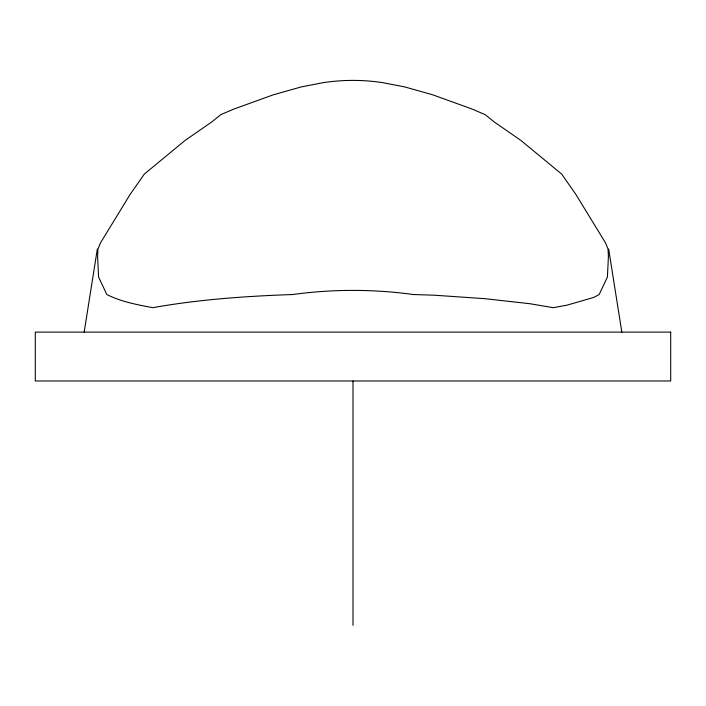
<?xml version="1.0" encoding="UTF-8"?>
<svg xmlns="http://www.w3.org/2000/svg" width="706" height="706" viewBox="0 0 706 706"><rect width="100%" height="100%" fill="white"/><g stroke="black" fill="none" stroke-linecap="round" stroke-linejoin="round"><path stroke-width="1.06" d="M84.173 332.111L97.331 249.041M608.669 249.041L621.827 332.111M353 380.984L353 625.375M608.413 256.331L607.416 277.052L599.173 294.517L593.569 297.482L567.024 305.151L553.23 307.675L529.871 303.712L484.766 298.673L434.261 295.205L413.125 294.517A203.999 92.61 0 0 0 292.875 294.517C245.997 296.158 198.995 299.423 152.77 307.675C137.185 304.727 121.035 301.718 106.827 294.517L98.584 277.052L97.587 256.331L97.975 249.041L100.455 242.917L130.195 194.318L144.315 174.1L185.025 140.485L211.809 121.917L220.854 114.628L234.215 108.927L273.284 94.825L301.162 86.944L323.604 82.593A196.083 193.673 0 0 1 382.396 82.593L404.838 86.944L432.716 94.825L471.784 108.927L485.146 114.628L494.191 121.917L520.975 140.485L561.685 174.1L575.805 194.318L605.545 242.917L608.025 249.041L608.413 256.331M670.7 332.111L35.3 332.111L35.3 380.984L670.7 380.984L670.7 332.111"/></g></svg>
